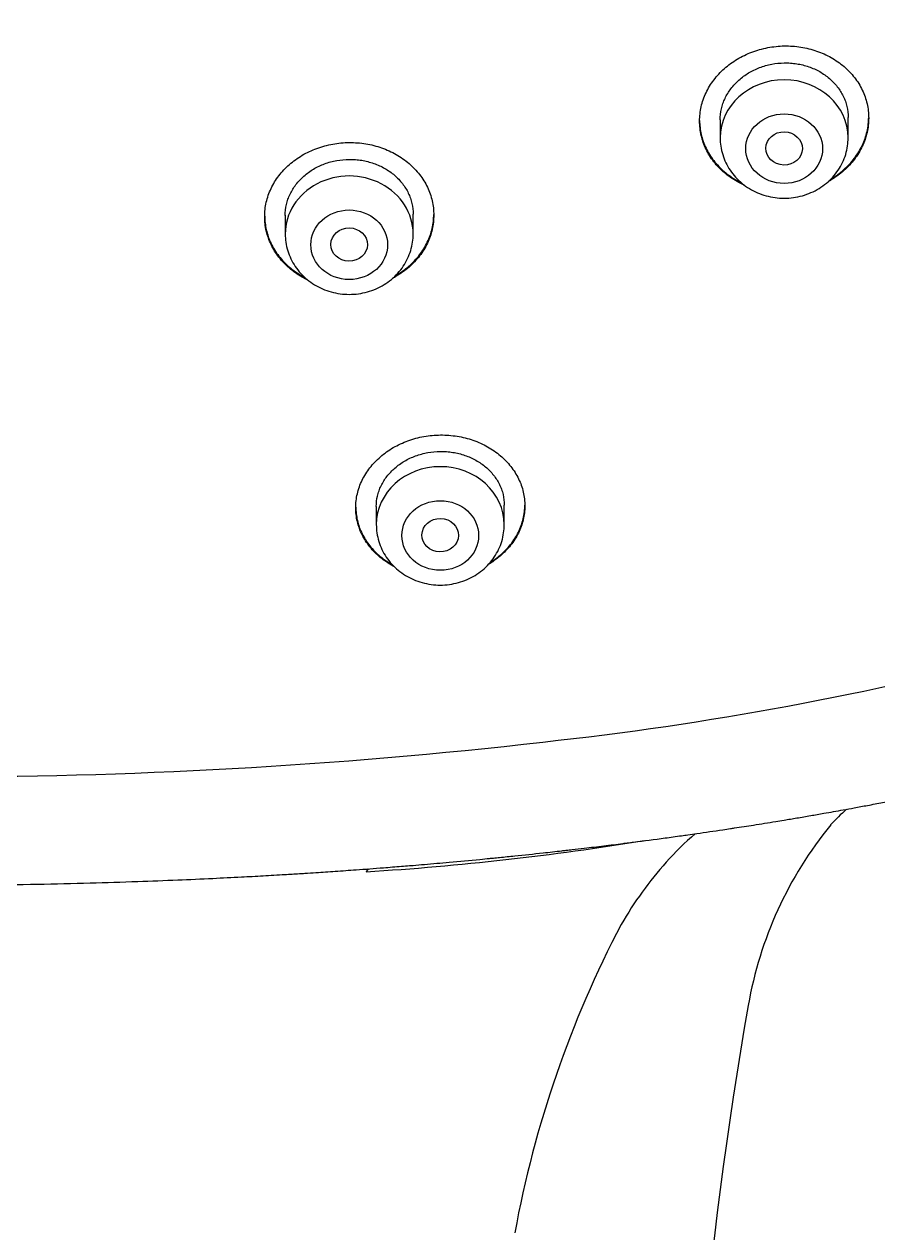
# Model space of a CAD drawing. Header units: millimetres. Extents: x 169 to 4368, y -1049 to 1924.
# Drawn here: x 459.285 to 461.154, y 1176.619 to 1179.263 of the extents above; entities that cross this region are included whole.
import ezdxf

# ---------------------------------------------------------------- set-up
doc = ezdxf.new("R2010")
doc.units = ezdxf.units.MM

msp = doc.modelspace()

# ---------------------------------------------------------------- linework, layer by layer
for p, q in [((460.8085, 1179.0543), (460.8085, 1179.0147)), ((461.0885, 1179.0147), (461.0885, 1179.0592)), ((459.8567, 1178.8452), (459.8567, 1178.8043)), ((460.1367, 1178.8043), (460.1367, 1178.8473)), ((460.056, 1178.2084), (460.056, 1178.1683)), ((460.336, 1178.1683), (460.336, 1178.2113))]:
    msp.add_line(p, q)
for centre, radius, start, end in [((459.6486, 1184.8187), 7.1676, 276.18193, 284.84631), ((459.1022, 1189.122), 11.505, 269.78218, 276.57915), ((461.3966, 1177.1976), 0.4673, 131.8549, 137.8265), ((461.7154, 1176.9687), 0.8583, 140.7931, 170.0756), ((459.666, 1183.4208), 6.0231, 273.5029, 279.33052), ((461.1752, 1176.9961), 0.6506, 130.3502, 138.1709), ((461.3128, 1176.8771), 0.8325, 138.3813, 149.9726), ((462.6973, 1176.1894), 2.3774, 152.3225, 169.5925), ((470.5894, 1175.4297), 9.8648, 170.15388, 179.62035)]:
    msp.add_arc(centre, radius, start, end)
for centre, major_axis, start_param, end_param in [((460.9485, 1179.0147), (-0.14, 0), 3.141598, 6.283185), ((459.9967, 1178.8043), (0.14, 0), 0, 3.141593), ((460.196, 1178.1683), (-0.14, 0), 3.141593, 6.283185)]:
    msp.add_ellipse(centre, major_axis=major_axis, ratio=0.906308, start_param=start_param, end_param=end_param)
for centre, major_axis, ratio in [((460.9485, 1178.991), (-0.084, 0), 0.906308), ((460.9483, 1178.9914), (-0.04, 0.0009), 0.908545), ((459.9967, 1178.7807), (0.084, 0), 0.906308), ((459.9966, 1178.7811), (-0.04, 0.0005), 0.909997), ((460.196, 1178.1446), (0.084, 0), 0.906308), ((460.1958, 1178.1453), (-0.04, 0.001), 0.913562)]:
    msp.add_ellipse(centre, major_axis=major_axis, ratio=ratio)
for points, knots in [([(459.0585, 1177.3793), (459.1061, 1177.3794), (459.184, 1177.3798), (459.3125, 1177.3815), (459.4254, 1177.3842), (459.5291, 1177.3874), (459.6179, 1177.3908), (459.6938, 1177.3942), (459.7559, 1177.3973), (459.8084, 1177.4001), (459.8506, 1177.4026), (459.881, 1177.4044), (459.9037, 1177.4059), (459.9298, 1177.4075), (459.9673, 1177.4101), (460.0165, 1177.4135), (460.0649, 1177.4172), (460.1038, 1177.4203), (460.1255, 1177.422), (460.1422, 1177.4234), (460.1711, 1177.4258), (460.2199, 1177.4301), (460.2673, 1177.4345), (460.2995, 1177.4377), (460.3138, 1177.4391), (460.3323, 1177.4409), (460.3685, 1177.4446), (460.414, 1177.4494), (460.4516, 1177.4536), (460.4728, 1177.456), (460.4892, 1177.4579), (460.5166, 1177.4611), (460.5537, 1177.4655), (460.5852, 1177.4694), (460.6069, 1177.4722), (460.6376, 1177.4761), (460.6769, 1177.4813), (460.7165, 1177.4867), (460.7397, 1177.49), (460.7698, 1177.4943), (460.8009, 1177.4988), (460.8284, 1177.5029), (460.8509, 1177.5064), (460.8838, 1177.5115), (460.92, 1177.5173), (460.9515, 1177.5224), (460.9771, 1177.5267), (461.0012, 1177.5308), (461.021, 1177.5342), (461.0447, 1177.5384), (461.0718, 1177.5432), (461.1036, 1177.549), (461.1323, 1177.5544), (461.1648, 1177.5605), (461.1965, 1177.5667), (461.231, 1177.5736), (461.2633, 1177.5802), (461.2934, 1177.5865), (461.3166, 1177.5914), (461.3391, 1177.5962), (461.3636, 1177.6016), (461.3858, 1177.6066), (461.4053, 1177.6109), (461.4228, 1177.615), (461.4427, 1177.6196), (461.4652, 1177.6248), (461.486, 1177.6298), (461.5068, 1177.6348), (461.5265, 1177.6396), (461.5479, 1177.645), (461.5672, 1177.6498), (461.5848, 1177.6543), (461.6005, 1177.6584), (461.6163, 1177.6625), (461.6314, 1177.6665), (461.6458, 1177.6703), (461.6609, 1177.6743), (461.6761, 1177.6785), (461.694, 1177.6834), (461.7106, 1177.688), (461.7257, 1177.6922), (461.7383, 1177.6958), (461.7514, 1177.6995), (461.7652, 1177.7035), (461.7796, 1177.7077), (461.7944, 1177.712), (461.8094, 1177.7165), (461.8249, 1177.7211), (461.8403, 1177.7258), (461.8574, 1177.731), (461.8753, 1177.7366), (461.8948, 1177.7427), (461.914, 1177.7488), (461.9319, 1177.7545), (461.9467, 1177.7594), (461.9593, 1177.7635), (461.9715, 1177.7675), (461.9858, 1177.7723), (462.0028, 1177.778), (462.0218, 1177.7845), (462.0399, 1177.7908), (462.0561, 1177.7965), (462.069, 1177.801), (462.0827, 1177.8059), (462.0966, 1177.8109), (462.1125, 1177.8167), (462.1266, 1177.8219), (462.1399, 1177.8268), (462.1525, 1177.8316), (462.1661, 1177.8367), (462.1803, 1177.8421), (462.1929, 1177.847), (462.2044, 1177.8514), (462.2144, 1177.8554), (462.2267, 1177.8602), (462.2394, 1177.8652), (462.2533, 1177.8708), (462.2652, 1177.8756), (462.2768, 1177.8804), (462.2872, 1177.8847), (462.2989, 1177.8895), (462.3108, 1177.8945), (462.3229, 1177.8996), (462.3347, 1177.9046), (462.3463, 1177.9096), (462.3583, 1177.9147), (462.3685, 1177.9192), (462.3789, 1177.9237), (462.3894, 1177.9284), (462.402, 1177.934), (462.4144, 1177.9396), (462.4269, 1177.9452), (462.4378, 1177.9502), (462.4496, 1177.9556), (462.4613, 1177.9611), (462.4739, 1177.967), (462.4858, 1177.9726), (462.4971, 1177.978), (462.5086, 1177.9835), (462.5197, 1177.9889), (462.5312, 1177.9946), (462.5434, 1178.0005), (462.5561, 1178.0069), (462.5689, 1178.0133), (462.5809, 1178.0194), (462.5924, 1178.0253), (462.604, 1178.0312), (462.6152, 1178.037), (462.6274, 1178.0434), (462.6402, 1178.0502), (462.652, 1178.0565), (462.6628, 1178.0623), (462.674, 1178.0684), (462.6858, 1178.0749), (462.699, 1178.0821), (462.7123, 1178.0895), (462.7251, 1178.0968), (462.7364, 1178.1032), (462.7472, 1178.1094), (462.758, 1178.1157), (462.7695, 1178.1224), (462.7805, 1178.1288), (462.7926, 1178.1359), (462.8044, 1178.1431), (462.8156, 1178.1498), (462.8259, 1178.1561), (462.8359, 1178.1622), (462.8465, 1178.1688), (462.8563, 1178.1749), (462.8661, 1178.1811), (462.8761, 1178.1874), (462.8874, 1178.1946), (462.9002, 1178.2028), (462.9134, 1178.2114), (462.9257, 1178.2195), (462.9361, 1178.2264), (462.9465, 1178.2334), (462.9582, 1178.2413), (462.9705, 1178.2497), (462.9828, 1178.2581), (462.9947, 1178.2664), (463.0074, 1178.2754), (463.0206, 1178.2847), (463.0345, 1178.2947), (463.0482, 1178.3046), (463.0608, 1178.3139), (463.0724, 1178.3225), (463.0843, 1178.3314), (463.0979, 1178.3416), (463.1114, 1178.352), (463.1238, 1178.3616), (463.1355, 1178.3707), (463.1467, 1178.3796), (463.1592, 1178.3895), (463.1727, 1178.4004), (463.1874, 1178.4124), (463.2025, 1178.4249), (463.2173, 1178.4373), (463.2321, 1178.4498), (463.2457, 1178.4615), (463.2584, 1178.4725), (463.2703, 1178.483), (463.2827, 1178.494), (463.295, 1178.5051), (463.3084, 1178.5172), (463.3214, 1178.5292), (463.3341, 1178.541), (463.3456, 1178.5518), (463.3579, 1178.5636), (463.3712, 1178.5764), (463.3846, 1178.5894), (463.3985, 1178.6031), (463.4119, 1178.6166), (463.4259, 1178.6307), (463.4386, 1178.6437), (463.4515, 1178.6572), (463.4655, 1178.672), (463.4812, 1178.6887), (463.496, 1178.7048), (463.5096, 1178.7198), (463.5218, 1178.7334), (463.5339, 1178.7471), (463.546, 1178.7609), (463.5576, 1178.7743), (463.5689, 1178.7875), (463.5793, 1178.7999), (463.5898, 1178.8125), (463.6004, 1178.8253), (463.6116, 1178.8389), (463.6229, 1178.853), (463.635, 1178.8682), (463.647, 1178.8835), (463.6588, 1178.8986), (463.6698, 1178.913), (463.6811, 1178.928), (463.6939, 1178.945), (463.7065, 1178.9622), (463.7187, 1178.9791), (463.7302, 1178.9952), (463.7419, 1179.0116), (463.7535, 1179.0283), (463.7642, 1179.0439), (463.7746, 1179.0593), (463.785, 1179.0748), (463.7948, 1179.0896), (463.8051, 1179.1054), (463.8152, 1179.121), (463.826, 1179.1379), (463.8362, 1179.1541), (463.8463, 1179.1704), (463.8554, 1179.1852), (463.8643, 1179.2), (463.8731, 1179.2146), (463.8822, 1179.2299), (463.8911, 1179.2452), (463.9003, 1179.2611), (463.9096, 1179.2773), (463.9186, 1179.2933), (463.9275, 1179.3093), (463.9359, 1179.3245), (463.9443, 1179.3401), (463.9527, 1179.3557), (463.9614, 1179.372), (463.9693, 1179.387), (463.9768, 1179.4016), (463.9846, 1179.4168), (463.9925, 1179.4323), (464.0002, 1179.4477), (464.0043, 1179.456), (464.0068, 1179.461)], [0, 0, 0, 0, 0.022611, 0.044559, 0.064656, 0.082797, 0.09806, 0.111423, 0.122309, 0.130602, 0.13884, 0.144427, 0.146461, 0.15073, 0.158077, 0.166104, 0.176519, 0.183416, 0.186505, 0.18786, 0.19218, 0.201639, 0.213454, 0.217051, 0.218581, 0.220944, 0.226746, 0.237622, 0.244852, 0.246497, 0.248799, 0.253451, 0.260936, 0.2683, 0.270049, 0.27237, 0.284459, 0.290808, 0.293277, 0.29668, 0.306686, 0.309732, 0.311217, 0.318572, 0.327152, 0.330387, 0.335302, 0.340705, 0.343199, 0.345786, 0.353315, 0.357601, 0.3627, 0.368585, 0.374918, 0.379609, 0.387009, 0.392159, 0.395744, 0.399422, 0.404207, 0.408844, 0.411381, 0.414634, 0.418263, 0.422085, 0.426732, 0.429496, 0.43328, 0.437359, 0.441073, 0.443703, 0.446851, 0.449618, 0.452244, 0.455034, 0.457413, 0.460443, 0.463305, 0.46714, 0.46951, 0.471536, 0.474015, 0.476638, 0.479078, 0.481898, 0.484714, 0.487283, 0.490415, 0.493116, 0.496712, 0.500237, 0.503812, 0.507303, 0.510117, 0.512026, 0.514238, 0.516874, 0.519946, 0.523654, 0.527433, 0.530004, 0.532675, 0.534638, 0.537653, 0.540418, 0.543554, 0.545537, 0.547886, 0.550629, 0.553223, 0.555866, 0.557741, 0.55969, 0.56154, 0.56469, 0.566886, 0.569404, 0.571447, 0.57349, 0.57535, 0.578102, 0.580296, 0.582252, 0.584852, 0.586985, 0.589104, 0.590747, 0.592943, 0.595132, 0.59802, 0.60016, 0.602352, 0.604353, 0.606987, 0.609135, 0.611742, 0.613918, 0.61572, 0.618473, 0.620455, 0.622498, 0.625616, 0.627956, 0.630036, 0.632749, 0.634796, 0.636912, 0.639409, 0.642094, 0.644551, 0.646455, 0.648627, 0.651276, 0.653578, 0.656607, 0.659296, 0.661381, 0.663466, 0.665907, 0.668005, 0.670514, 0.672608, 0.675455, 0.677846, 0.679547, 0.68182, 0.68408, 0.686154, 0.687954, 0.690216, 0.692394, 0.695107, 0.698274, 0.700751, 0.702902, 0.704923, 0.707365, 0.710421, 0.712814, 0.715308, 0.718159, 0.721058, 0.723883, 0.727257, 0.730061, 0.732225, 0.734948, 0.737957, 0.741272, 0.743996, 0.746328, 0.749164, 0.751638, 0.754819, 0.758445, 0.761755, 0.765256, 0.76877, 0.772077, 0.774829, 0.777765, 0.780547, 0.783704, 0.786645, 0.790175, 0.793164, 0.79592, 0.798638, 0.802295, 0.805813, 0.808642, 0.812754, 0.81603, 0.819292, 0.822508, 0.826086, 0.830195, 0.834803, 0.837899, 0.841036, 0.844668, 0.847714, 0.850942, 0.854169, 0.857083, 0.859677, 0.863016, 0.866031, 0.869217, 0.872744, 0.876553, 0.879691, 0.88311, 0.886354, 0.88986, 0.894612, 0.897922, 0.901149, 0.905305, 0.908845, 0.912163, 0.915602, 0.91893, 0.922272, 0.925281, 0.929138, 0.932374, 0.936205, 0.939512, 0.942848, 0.945685, 0.948897, 0.95217, 0.955367, 0.95853, 0.962175, 0.965585, 0.968582, 0.972166, 0.975065, 0.978281, 0.981819, 0.985185, 0.987561, 0.990867, 0.994465, 0.997224, 1, 1, 1, 1]), ([(460.7635, 1179.0512), (460.7635, 1179.0618), (460.7647, 1179.0723), (460.7682, 1179.0878), (460.7697, 1179.0929), (460.7732, 1179.1031), (460.7753, 1179.1082), (460.7822, 1179.1229), (460.7879, 1179.1323), (460.798, 1179.1456), (460.8016, 1179.15), (460.8094, 1179.1583), (460.8135, 1179.1623), (460.8263, 1179.1737), (460.8356, 1179.1806), (460.8508, 1179.1897), (460.8561, 1179.1925), (460.8668, 1179.1977), (460.8777, 1179.2024), (460.8891, 1179.2062), (460.9007, 1179.2094), (460.9067, 1179.2108), (460.9246, 1179.2142), (460.9367, 1179.2155), (460.9548, 1179.2158), (460.9608, 1179.2156), (460.973, 1179.2148), (460.979, 1179.2141), (460.9968, 1179.2113), (461.0084, 1179.2084), (461.0251, 1179.2027), (461.0307, 1179.2005), (461.0414, 1179.1957), (461.0465, 1179.193), (461.0615, 1179.1845), (461.0709, 1179.178), (461.0881, 1179.1633), (461.0957, 1179.1553), (461.1057, 1179.1424), (461.1088, 1179.138), (461.1145, 1179.1288), (461.1172, 1179.124), (461.1241, 1179.1095), (461.1276, 1179.0995), (461.1311, 1179.0842), (461.132, 1179.0789), (461.1332, 1179.0684), (461.1335, 1179.0631), (461.1335, 1179.0474), (461.1323, 1179.0369), (461.1288, 1179.0213), (461.1273, 1179.0161), (461.1238, 1179.006), (461.1197, 1178.996), (461.1146, 1178.9864), (461.1089, 1178.977), (461.1058, 1178.9724), (461.0956, 1178.959), (461.0879, 1178.9507), (461.0751, 1178.9393), (461.0707, 1178.9357), (461.0612, 1178.9288), (461.0563, 1178.9255), (461.0492, 1178.9213), (461.0472, 1178.9201), (461.0451, 1178.919)], [0, 0, 0, 0, 0.047168, 0.047168, 0.070752, 0.070752, 0.094335, 0.094335, 0.141503, 0.141503, 0.165087, 0.165087, 0.188671, 0.188671, 0.235839, 0.235839, 0.259422, 0.259422, 0.283006, 0.30659, 0.30659, 0.330174, 0.330174, 0.377342, 0.377342, 0.400926, 0.400926, 0.42451, 0.42451, 0.471677, 0.471677, 0.495261, 0.495261, 0.518845, 0.518845, 0.566013, 0.566013, 0.61318, 0.61318, 0.636764, 0.636764, 0.660348, 0.660348, 0.707516, 0.707516, 0.7311, 0.7311, 0.754684, 0.754684, 0.801851, 0.801851, 0.825435, 0.825435, 0.849019, 0.872603, 0.872603, 0.896187, 0.896187, 0.943354, 0.943354, 0.966938, 0.966938, 0.990522, 0.990522, 1, 1, 1, 1]), ([(460.8085, 1179.0541), (460.8085, 1179.0621), (460.8094, 1179.07), (460.8121, 1179.0818), (460.8132, 1179.0857), (460.8158, 1179.0934), (460.8189, 1179.1009), (460.8228, 1179.1082), (460.8271, 1179.1153), (460.8295, 1179.1188), (460.8372, 1179.129), (460.843, 1179.1353), (460.8527, 1179.1439), (460.8561, 1179.1466), (460.8632, 1179.1519), (460.8669, 1179.1543), (460.8784, 1179.1612), (460.8864, 1179.1651), (460.8991, 1179.1699), (460.9035, 1179.1714), (460.9123, 1179.1739), (460.9168, 1179.1749), (460.9303, 1179.1775), (460.9394, 1179.1784), (460.9532, 1179.1787), (460.9578, 1179.1785), (460.9669, 1179.1779), (460.976, 1179.1769), (460.9848, 1179.1751), (460.9936, 1179.173), (460.998, 1179.1717), (461.0107, 1179.1673), (461.0188, 1179.1637), (461.0301, 1179.1573), (461.0338, 1179.1549), (461.041, 1179.15), (461.0444, 1179.1473), (461.054, 1179.1391), (461.0598, 1179.1331), (461.0674, 1179.1232), (461.0698, 1179.1198), (461.0741, 1179.1129), (461.078, 1179.1058), (461.0811, 1179.0984), (461.0838, 1179.0908), (461.0849, 1179.0869), (461.0876, 1179.0752), (461.0885, 1179.0672), (461.0885, 1179.0592)], [0, 0, 0, 0, 0.062363, 0.062363, 0.093618, 0.093618, 0.124872, 0.156127, 0.156127, 0.187381, 0.187381, 0.249891, 0.249891, 0.281145, 0.281145, 0.3124, 0.3124, 0.374909, 0.374909, 0.406163, 0.406163, 0.437418, 0.437418, 0.499927, 0.499927, 0.531182, 0.531182, 0.562436, 0.593691, 0.593691, 0.624945, 0.624945, 0.687454, 0.687454, 0.718709, 0.718709, 0.749964, 0.749964, 0.812473, 0.812473, 0.843727, 0.843727, 0.874982, 0.906236, 0.906236, 0.937491, 0.937491, 1, 1, 1, 1]), ([(460.7635, 1179.0522), (460.7636, 1179.042), (460.7648, 1179.032), (460.7682, 1179.017), (460.7697, 1179.012), (460.7732, 1179.0019), (460.7752, 1178.997), (460.7822, 1178.9825), (460.7878, 1178.9734), (460.7979, 1178.9604), (460.8015, 1178.9563), (460.8092, 1178.9482), (460.8132, 1178.9444), (460.826, 1178.9335), (460.8353, 1178.927), (460.8486, 1178.9194), (460.8519, 1178.9177), (460.8553, 1178.916)], [0, 0, 0, 0, 0.181907, 0.181907, 0.276559, 0.276559, 0.371212, 0.371212, 0.560517, 0.560517, 0.655169, 0.655169, 0.749822, 0.749822, 0.939127, 0.939127, 1, 1, 1, 1]), ([(460.8623, 1178.9105), (460.8566, 1178.913), (460.851, 1178.9158), (460.8406, 1178.9217), (460.8357, 1178.9247), (460.8263, 1178.9313), (460.8218, 1178.9348), (460.8091, 1178.9457), (460.8014, 1178.9536), (460.7913, 1178.9666), (460.7882, 1178.9711), (460.7825, 1178.9803), (460.7773, 1178.9896), (460.7733, 1178.9994), (460.7698, 1179.0094), (460.7683, 1179.0145), (460.7647, 1179.03), (460.7635, 1179.0405), (460.7635, 1179.0512)], [0, 0, 0, 0, 0.0969238, 0.0969238, 0.1872314, 0.1872314, 0.2775391, 0.2775391, 0.4581543, 0.4581543, 0.5484619, 0.5484619, 0.6387695, 0.7290771, 0.7290771, 0.8193848, 0.8193848, 1, 1, 1, 1]), ([(461.051, 1178.9246), (461.051, 1178.9246), (461.0511, 1178.9247), (461.0612, 1178.9307), (461.0705, 1178.9375), (461.0835, 1178.949), (461.0876, 1178.953), (461.0953, 1178.9613), (461.1025, 1178.9699), (461.1087, 1178.979), (461.1145, 1178.9884), (461.1171, 1178.9933), (461.1241, 1179.008), (461.1276, 1179.0181), (461.1311, 1179.0337), (461.132, 1179.0389), (461.1332, 1179.0493), (461.1335, 1179.0543), (461.1335, 1179.0593)], [0, 0, 0, 0, 0.000804, 0.000804, 0.201517, 0.201517, 0.301873, 0.301873, 0.40223, 0.502586, 0.502586, 0.602943, 0.602943, 0.803656, 0.803656, 0.904012, 0.904012, 1, 1, 1, 1]), ([(460.8085, 1179.0147), (460.8085, 1179.0079), (460.8094, 1178.9965), (460.8136, 1178.9776), (460.8205, 1178.9601), (460.83, 1178.9433), (460.842, 1178.9282), (460.8562, 1178.9147), (460.8722, 1178.9033), (460.8899, 1178.8942), (460.9088, 1178.8875), (460.9285, 1178.8834), (460.9486, 1178.8821), (460.9688, 1178.8835), (460.9885, 1178.8876), (461.0074, 1178.8943), (461.025, 1178.9035), (461.0411, 1178.9149), (461.0553, 1178.9285), (461.0672, 1178.9437), (461.0767, 1178.9605), (461.0836, 1178.978), (461.0876, 1178.9969), (461.0885, 1179.0081), (461.0885, 1179.0147)], [0, 0, 0, 0, 0.043723, 0.08855, 0.133515, 0.178674, 0.224062, 0.269684, 0.315523, 0.361546, 0.407709, 0.453968, 0.500279, 0.546601, 0.592892, 0.639107, 0.685199, 0.73112, 0.776832, 0.822308, 0.867548, 0.912577, 0.957444, 1, 1, 1, 1]), ([(459.8117, 1178.8423), (459.8117, 1178.8529), (459.8129, 1178.8633), (459.8164, 1178.8787), (459.8179, 1178.8838), (459.8214, 1178.8939), (459.8235, 1178.8989), (459.8304, 1178.9135), (459.8361, 1178.9228), (459.8461, 1178.936), (459.8498, 1178.9403), (459.8575, 1178.9485), (459.8616, 1178.9524), (459.8744, 1178.9637), (459.8837, 1178.9704), (459.8989, 1178.9794), (459.9042, 1178.9822), (459.9149, 1178.9872), (459.9258, 1178.9918), (459.9372, 1178.9954), (459.9488, 1178.9986), (459.9547, 1178.9999), (459.9727, 1179.0032), (459.9847, 1179.0043), (460.0029, 1179.0045), (460.0089, 1179.0042), (460.0211, 1179.0033), (460.0271, 1179.0026), (460.0449, 1178.9996), (460.0565, 1178.9967), (460.0733, 1178.9908), (460.0788, 1178.9885), (460.0895, 1178.9836), (460.0947, 1178.981), (460.1097, 1178.9723), (460.1191, 1178.9658), (460.1363, 1178.9509), (460.144, 1178.9429), (460.154, 1178.9299), (460.1571, 1178.9255), (460.1628, 1178.9162), (460.1654, 1178.9115), (460.1723, 1178.897), (460.1758, 1178.887), (460.1793, 1178.8717), (460.1802, 1178.8665), (460.1814, 1178.856), (460.1817, 1178.8507), (460.1817, 1178.8351), (460.1806, 1178.8247), (460.177, 1178.8092), (460.1755, 1178.804), (460.172, 1178.7939), (460.168, 1178.7841), (460.1629, 1178.7746), (460.1572, 1178.7653), (460.154, 1178.7607), (460.1439, 1178.7475), (460.1362, 1178.7393), (460.1235, 1178.7281), (460.119, 1178.7246), (460.1096, 1178.7178), (460.1047, 1178.7146), (460.097, 1178.7101), (460.0944, 1178.7086), (460.0918, 1178.7072)], [0, 0, 0, 0, 0.047045, 0.047045, 0.070567, 0.070567, 0.094089, 0.094089, 0.141134, 0.141134, 0.164657, 0.164657, 0.188179, 0.188179, 0.235224, 0.235224, 0.258746, 0.258746, 0.282268, 0.305791, 0.305791, 0.329313, 0.329313, 0.376358, 0.376358, 0.39988, 0.39988, 0.423403, 0.423403, 0.470447, 0.470447, 0.49397, 0.49397, 0.517492, 0.517492, 0.564537, 0.564537, 0.611581, 0.611581, 0.635104, 0.635104, 0.658626, 0.658626, 0.705671, 0.705671, 0.729193, 0.729193, 0.752716, 0.752716, 0.79976, 0.79976, 0.823283, 0.823283, 0.846805, 0.870327, 0.870327, 0.89385, 0.89385, 0.940895, 0.940895, 0.964417, 0.964417, 0.987939, 0.987939, 1, 1, 1, 1]), ([(459.8567, 1178.8449), (459.8567, 1178.8528), (459.8576, 1178.8607), (459.8603, 1178.8724), (459.8614, 1178.8763), (459.864, 1178.8839), (459.8671, 1178.8914), (459.871, 1178.8986), (459.8753, 1178.9056), (459.8776, 1178.9091), (459.8853, 1178.9191), (459.8911, 1178.9253), (459.9008, 1178.9338), (459.9042, 1178.9365), (459.9113, 1178.9417), (459.915, 1178.9441), (459.9265, 1178.9508), (459.9345, 1178.9547), (459.9472, 1178.9594), (459.9516, 1178.9608), (459.9604, 1178.9632), (459.9649, 1178.9642), (459.9783, 1178.9666), (459.9874, 1178.9675), (460.0013, 1178.9676), (460.0059, 1178.9674), (460.0151, 1178.9667), (460.0241, 1178.9656), (460.033, 1178.9638), (460.0418, 1178.9615), (460.0461, 1178.9602), (460.0589, 1178.9557), (460.0669, 1178.9521), (460.0783, 1178.9456), (460.082, 1178.9432), (460.0892, 1178.9382), (460.0926, 1178.9355), (460.1022, 1178.9272), (460.108, 1178.9212), (460.1157, 1178.9113), (460.1181, 1178.9079), (460.1224, 1178.9009), (460.1263, 1178.8938), (460.1293, 1178.8864), (460.132, 1178.8788), (460.1331, 1178.875), (460.1358, 1178.8632), (460.1367, 1178.8553), (460.1367, 1178.8473)], [0, 0, 0, 0, 0.062339, 0.062339, 0.093594, 0.093594, 0.12485, 0.156105, 0.156105, 0.18736, 0.18736, 0.249871, 0.249871, 0.281127, 0.281127, 0.312382, 0.312382, 0.374893, 0.374893, 0.406148, 0.406148, 0.437403, 0.437403, 0.499914, 0.499914, 0.53117, 0.53117, 0.562425, 0.59368, 0.59368, 0.624936, 0.624936, 0.687446, 0.687446, 0.718702, 0.718702, 0.749957, 0.749957, 0.812468, 0.812468, 0.843723, 0.843723, 0.874979, 0.906234, 0.906234, 0.937489, 0.937489, 1, 1, 1, 1]), ([(459.8117, 1178.8433), (459.8118, 1178.8332), (459.813, 1178.8232), (459.8164, 1178.8084), (459.8179, 1178.8033), (459.8214, 1178.7933), (459.8234, 1178.7883), (459.8304, 1178.7739), (459.836, 1178.7647), (459.8461, 1178.7518), (459.8497, 1178.7476), (459.8574, 1178.7395), (459.8615, 1178.7356), (459.8742, 1178.7246), (459.8835, 1178.7181), (459.8956, 1178.7111), (459.8977, 1178.71), (459.8998, 1178.7089)], [0, 0, 0, 0, 0.185867, 0.185867, 0.282711, 0.282711, 0.379556, 0.379556, 0.573244, 0.573244, 0.670089, 0.670089, 0.766933, 0.766933, 0.960622, 0.960622, 1, 1, 1, 1]), ([(459.9065, 1178.7032), (459.9022, 1178.7053), (459.898, 1178.7075), (459.8889, 1178.7127), (459.884, 1178.7158), (459.8746, 1178.7224), (459.8701, 1178.7259), (459.8573, 1178.7369), (459.8496, 1178.7448), (459.8395, 1178.7579), (459.8364, 1178.7624), (459.8307, 1178.7716), (459.8255, 1178.781), (459.8215, 1178.7907), (459.818, 1178.8007), (459.8165, 1178.8058), (459.8129, 1178.8213), (459.8117, 1178.8317), (459.8117, 1178.8423)], [0, 0, 0, 0, 0.075685, 0.075685, 0.168116, 0.168116, 0.260548, 0.260548, 0.445411, 0.445411, 0.537842, 0.537842, 0.630274, 0.722705, 0.722705, 0.815137, 0.815137, 1, 1, 1, 1]), ([(460.0979, 1178.7129), (460.0984, 1178.7133), (460.099, 1178.7136), (460.1095, 1178.7198), (460.1189, 1178.7265), (460.1318, 1178.7378), (460.1359, 1178.7417), (460.1436, 1178.7499), (460.1508, 1178.7583), (460.157, 1178.7673), (460.1627, 1178.7767), (460.1653, 1178.7815), (460.1723, 1178.7961), (460.1758, 1178.8061), (460.1793, 1178.8215), (460.1802, 1178.8267), (460.1814, 1178.837), (460.1817, 1178.8419), (460.1817, 1178.8469)], [0, 0, 0, 0, 0.010344, 0.010344, 0.209267, 0.209267, 0.308728, 0.308728, 0.40819, 0.507652, 0.507652, 0.607113, 0.607113, 0.806036, 0.806036, 0.905498, 0.905498, 1, 1, 1, 1]), ([(459.8567, 1178.8043), (459.8567, 1178.7976), (459.8576, 1178.7862), (459.8618, 1178.7672), (459.8687, 1178.7498), (459.8783, 1178.733), (459.8902, 1178.7178), (459.9044, 1178.7043), (459.9205, 1178.6929), (459.9381, 1178.6838), (459.957, 1178.6771), (459.9767, 1178.6731), (459.9968, 1178.6717), (460.017, 1178.6731), (460.0367, 1178.6772), (460.0556, 1178.6839), (460.0733, 1178.6931), (460.0893, 1178.7046), (460.1035, 1178.7181), (460.1154, 1178.7333), (460.1249, 1178.7502), (460.1318, 1178.7677), (460.1358, 1178.7865), (460.1367, 1178.7978), (460.1367, 1178.8043)], [0, 0, 0, 0, 0.043723, 0.08855, 0.133515, 0.178674, 0.224062, 0.269684, 0.315523, 0.361546, 0.407709, 0.453968, 0.500279, 0.546601, 0.592892, 0.639107, 0.685199, 0.73112, 0.776832, 0.822308, 0.867548, 0.912577, 0.957444, 1, 1, 1, 1]), ([(460.011, 1178.2055), (460.011, 1178.2157), (460.0122, 1178.2259), (460.0157, 1178.2409), (460.0172, 1178.2459), (460.0207, 1178.2557), (460.0227, 1178.2606), (460.0297, 1178.275), (460.0353, 1178.2841), (460.0454, 1178.297), (460.049, 1178.3012), (460.0568, 1178.3093), (460.0608, 1178.3132), (460.0737, 1178.3243), (460.083, 1178.3309), (460.0982, 1178.3398), (460.1035, 1178.3425), (460.1143, 1178.3475), (460.1252, 1178.352), (460.1367, 1178.3556), (460.1483, 1178.3588), (460.1543, 1178.3601), (460.1723, 1178.3633), (460.1844, 1178.3644), (460.2026, 1178.3646), (460.2087, 1178.3644), (460.2208, 1178.3634), (460.2269, 1178.3627), (460.2448, 1178.3598), (460.2563, 1178.3569), (460.2732, 1178.3511), (460.2787, 1178.3489), (460.2894, 1178.3441), (460.2946, 1178.3414), (460.3096, 1178.333), (460.3189, 1178.3265), (460.3361, 1178.312), (460.3437, 1178.3041), (460.3536, 1178.2914), (460.3567, 1178.2871), (460.3624, 1178.278), (460.365, 1178.2734), (460.3718, 1178.2593), (460.3753, 1178.2496), (460.3787, 1178.2347), (460.3796, 1178.2296), (460.3808, 1178.2194), (460.381, 1178.2144), (460.381, 1178.1992), (460.3798, 1178.1891), (460.3762, 1178.1742), (460.3748, 1178.1692), (460.3712, 1178.1595), (460.3672, 1178.1499), (460.3621, 1178.1408), (460.3564, 1178.1318), (460.3532, 1178.1274), (460.3431, 1178.1146), (460.3355, 1178.1068), (460.3227, 1178.096), (460.3182, 1178.0925), (460.3098, 1178.0866), (460.3059, 1178.0841), (460.3019, 1178.0818)], [0, 0, 0, 0, 0.047852, 0.047852, 0.071778, 0.071778, 0.095703, 0.095703, 0.143555, 0.143555, 0.167481, 0.167481, 0.191407, 0.191407, 0.239259, 0.239259, 0.263184, 0.263184, 0.28711, 0.311036, 0.311036, 0.334962, 0.334962, 0.382814, 0.382814, 0.406739, 0.406739, 0.430665, 0.430665, 0.478517, 0.478517, 0.502443, 0.502443, 0.526369, 0.526369, 0.57422, 0.57422, 0.622072, 0.622072, 0.645998, 0.645998, 0.669924, 0.669924, 0.717776, 0.717776, 0.741701, 0.741701, 0.765627, 0.765627, 0.813479, 0.813479, 0.837405, 0.837405, 0.861331, 0.885256, 0.885256, 0.909182, 0.909182, 0.957034, 0.957034, 0.98096, 0.98096, 1, 1, 1, 1]), ([(460.056, 1178.2082), (460.056, 1178.2158), (460.0569, 1178.2233), (460.0595, 1178.2347), (460.0606, 1178.2385), (460.0632, 1178.246), (460.0663, 1178.2533), (460.0701, 1178.2604), (460.0744, 1178.2673), (460.0768, 1178.2707), (460.0844, 1178.2806), (460.0902, 1178.2866), (460.0999, 1178.295), (460.1032, 1178.2977), (460.1104, 1178.3028), (460.1141, 1178.3052), (460.1256, 1178.3118), (460.1336, 1178.3156), (460.1464, 1178.3203), (460.1507, 1178.3217), (460.1596, 1178.3241), (460.1641, 1178.3251), (460.1776, 1178.3275), (460.1867, 1178.3284), (460.2006, 1178.3285), (460.2052, 1178.3284), (460.2144, 1178.3277), (460.2235, 1178.3267), (460.2324, 1178.3249), (460.2412, 1178.3227), (460.2456, 1178.3214), (460.2583, 1178.317), (460.2664, 1178.3134), (460.2778, 1178.307), (460.2815, 1178.3047), (460.2886, 1178.2998), (460.292, 1178.2972), (460.3017, 1178.2891), (460.3074, 1178.2832), (460.3151, 1178.2735), (460.3174, 1178.2702), (460.3217, 1178.2634), (460.3256, 1178.2565), (460.3287, 1178.2493), (460.3313, 1178.2419), (460.3324, 1178.2381), (460.3351, 1178.2267), (460.336, 1178.2191), (460.336, 1178.2113)], [0, 0, 0, 0, 0.061858, 0.061858, 0.093129, 0.093129, 0.124401, 0.155672, 0.155672, 0.186943, 0.186943, 0.249486, 0.249486, 0.280758, 0.280758, 0.312029, 0.312029, 0.374572, 0.374572, 0.405843, 0.405843, 0.437115, 0.437115, 0.499657, 0.499657, 0.530929, 0.530929, 0.5622, 0.593472, 0.593472, 0.624743, 0.624743, 0.687286, 0.687286, 0.718557, 0.718557, 0.749829, 0.749829, 0.812372, 0.812372, 0.843643, 0.843643, 0.874914, 0.906186, 0.906186, 0.937457, 0.937457, 1, 1, 1, 1]), ([(460.011, 1178.2066), (460.0111, 1178.1967), (460.0123, 1178.187), (460.0157, 1178.1725), (460.0171, 1178.1676), (460.0206, 1178.1579), (460.0227, 1178.1531), (460.0295, 1178.1391), (460.0352, 1178.1303), (460.0451, 1178.1178), (460.0487, 1178.1138), (460.0564, 1178.1059), (460.0604, 1178.1022), (460.0729, 1178.0919), (460.0818, 1178.0857), (460.0915, 1178.0803)], [0, 0, 0, 0, 0.195277, 0.195277, 0.296623, 0.296623, 0.397969, 0.397969, 0.600661, 0.600661, 0.702007, 0.702007, 0.803353, 0.803353, 1, 1, 1, 1]), ([(460.0956, 1178.0762), (460.0946, 1178.0767), (460.0936, 1178.0772), (460.0877, 1178.0805), (460.0828, 1178.0835), (460.0734, 1178.0898), (460.069, 1178.0931), (460.0563, 1178.1037), (460.0487, 1178.1113), (460.0386, 1178.1239), (460.0355, 1178.1282), (460.0299, 1178.1371), (460.0247, 1178.1461), (460.0207, 1178.1555), (460.0172, 1178.1652), (460.0157, 1178.1701), (460.0122, 1178.1851), (460.011, 1178.1952), (460.011, 1178.2055)], [0, 0, 0, 0, 0.018652, 0.018652, 0.116787, 0.116787, 0.214922, 0.214922, 0.411191, 0.411191, 0.509326, 0.509326, 0.607461, 0.705596, 0.705596, 0.80373, 0.80373, 1, 1, 1, 1]), ([(460.3054, 1178.0857), (460.3129, 1178.0904), (460.32, 1178.0956), (460.3311, 1178.1049), (460.3352, 1178.1087), (460.3428, 1178.1166), (460.35, 1178.1248), (460.3562, 1178.1336), (460.3619, 1178.1426), (460.3646, 1178.1472), (460.3715, 1178.1614), (460.375, 1178.1711), (460.3786, 1178.186), (460.3795, 1178.1911), (460.3807, 1178.201), (460.381, 1178.2059), (460.381, 1178.2107)], [0, 0, 0, 0, 0.163056, 0.163056, 0.268298, 0.268298, 0.37354, 0.478782, 0.478782, 0.584023, 0.584023, 0.794507, 0.794507, 0.899749, 0.899749, 1, 1, 1, 1]), ([(460.056, 1178.1683), (460.056, 1178.1616), (460.0569, 1178.1502), (460.061, 1178.1313), (460.068, 1178.1139), (460.0775, 1178.097), (460.0894, 1178.0819), (460.1036, 1178.0684), (460.1196, 1178.057), (460.1373, 1178.0478), (460.1562, 1178.0411), (460.1759, 1178.0371), (460.196, 1178.0357), (460.2161, 1178.0371), (460.2359, 1178.0411), (460.2547, 1178.0478), (460.2724, 1178.057), (460.2885, 1178.0684), (460.3027, 1178.082), (460.3146, 1178.0972), (460.3242, 1178.114), (460.331, 1178.1315), (460.3351, 1178.1504), (460.336, 1178.1617), (460.336, 1178.1683)], [0, 0, 0, 0, 0.043416, 0.088242, 0.133206, 0.178365, 0.223751, 0.269371, 0.315209, 0.361231, 0.407394, 0.453652, 0.499964, 0.546286, 0.592577, 0.638793, 0.684885, 0.730809, 0.776522, 0.822, 0.867242, 0.912272, 0.95714, 1, 1, 1, 1])]:
    msp.add_open_spline(points, degree=3, knots=knots)
msp.add_open_spline([(460.0384, 1177.4153), (460.0379, 1177.4145), (460.0373, 1177.4137), (460.0368, 1177.4129), (460.0362, 1177.4122), (460.0357, 1177.4114), (460.0351, 1177.4106), (460.0346, 1177.4098), (460.034, 1177.409)], degree=8)

doc.saveas('drawing.dxf')
